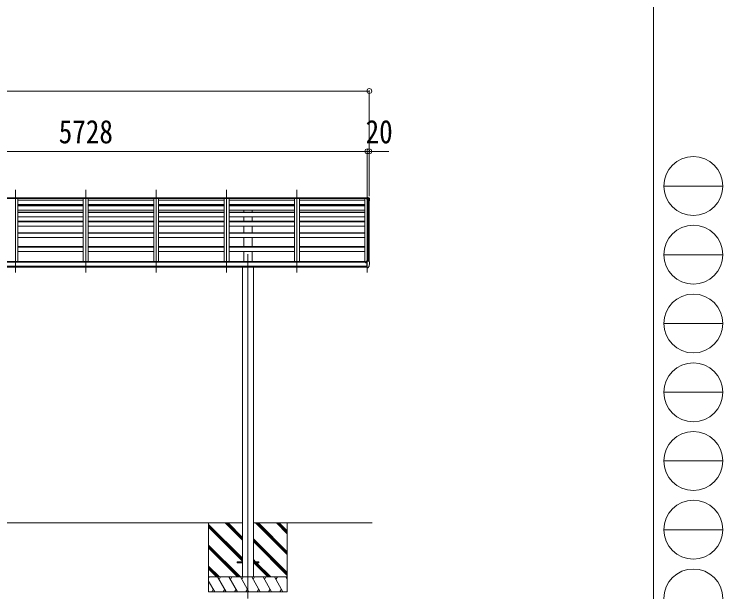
# Model space of a CAD drawing. Units: millimetres at full size. Extents: x -13976 to 14131, y -9754 to 9646.
# Drawn here: x 6922 to 14131, y -5937 to -54 of the extents above; entities that cross this region are included whole.
import ezdxf
from ezdxf.enums import TextEntityAlignment as Align

# ---------------------------------------------------------------- set-up
doc = ezdxf.new("R2010")
doc.units = ezdxf.units.MM
doc.header["$LTSCALE"] = 50
doc.header["$PDMODE"] = 32
doc.header["$PDSIZE"] = 50
for name, color, linetype, lineweight in [('0-0_0', 7, 'Continuous', 9), ('0-1_本体', 4, 'Continuous', 9), ('0-2_部品', 7, 'Continuous', 9), ('0-8_PARTS2', 2, 'Continuous', 9), ('0-A_寸法', 6, 'Continuous', 9), ('F-0_240', 7, 'Continuous', 9)]:
    doc.layers.add(name, color=color, linetype=linetype, lineweight=lineweight)
doc.styles.add('ＭＳ ゴシック', font='')
doc.styles.get('ＭＳ ゴシック').set_extended_font_data('MS Gothic')

msp = doc.modelspace()

# ---------------------------------------------------------------- linework, layer by layer
at = {"layer": '0-0_0'}
for p, q in [((9245.45, -5235.23), (6055.45, -5235.23)), ((8900.45, -5235.23), (8900.45, -5935.23)), ((9245.45, -5594.91), (8900.45, -5249.91)), ((9245.45, -5411.06), (9069.62, -5235.23)), ((9245.45, -5396.92), (9083.76, -5235.23)), ((9245.45, -5382.78), (9097.9, -5235.23)), ((10562.42, -5235.23), (9355.45, -5235.23)), ((9700.45, -5557.69), (9377.98, -5235.23)), ((9700.45, -5543.55), (9392.13, -5235.23)), ((9700.45, -5529.41), (9406.27, -5235.23)), ((9700.45, -5345.56), (9590.12, -5235.23)), ((9700.45, -5331.42), (9604.26, -5235.23)), ((9700.45, -5317.28), (9618.4, -5235.23)), ((9700.45, -5235.23), (9700.45, -5935.23)), ((9245.45, -5609.05), (8900.45, -5264.05)), ((9245.45, -5623.19), (8900.45, -5278.2)), ((9700.45, -5741.54), (9355.45, -5396.54)), ((9223.64, -5785.23), (8900.45, -5462.04)), ((9209.5, -5785.23), (8900.45, -5476.19)), ((9700.45, -5755.68), (9355.45, -5410.69)), ((9700.45, -5769.83), (9355.45, -5424.83)), ((9195.35, -5785.23), (8900.45, -5490.33)), ((9378.35, -5631.58), (9355.45, -5608.68)), ((9364.21, -5631.58), (9355.45, -5622.82)), ((9011.51, -5785.23), (8900.45, -5674.17)), ((8997.36, -5785.23), (8900.45, -5688.32)), ((9503.72, -5785.23), (9359.07, -5640.58)), ((9517.86, -5785.23), (9373.21, -5640.58)), ((9532.01, -5785.23), (9387.35, -5640.58)), ((8983.22, -5786.08), (8900.45, -5703.3)), ((8900.45, -5785.23), (9700.45, -5785.23)), ((8906.28, -5785.23), (8900.45, -5795.33)), ((8962.88, -5935.23), (8900.45, -5827.1)), ((9078.35, -5935.23), (8991.75, -5785.23)), ((9021.75, -5785.23), (9006.75, -5811.21)), ((9193.82, -5935.23), (9107.22, -5785.23)), ((9122.22, -5811.21), (9137.22, -5785.23)), ((9309.29, -5935.23), (9222.69, -5785.23)), ((9237.69, -5811.21), (9252.69, -5785.23)), ((9424.76, -5935.23), (9338.16, -5785.23)), ((9353.16, -5811.21), (9368.16, -5785.23)), ((9540.23, -5935.23), (9453.63, -5785.23)), ((9468.63, -5811.22), (9483.63, -5785.23)), ((9655.7, -5935.23), (9569.1, -5785.23)), ((9584.1, -5811.21), (9599.1, -5785.23)), ((9700.45, -5812.74), (9684.57, -5785.23)), ((8947.88, -5909.25), (8932.88, -5935.23)), ((9063.35, -5909.25), (9048.35, -5935.23)), ((9178.82, -5909.25), (9163.82, -5935.23)), ((9294.29, -5909.25), (9279.29, -5935.23)), ((9409.76, -5909.25), (9394.76, -5935.23)), ((9525.23, -5909.25), (9510.23, -5935.23)), ((9640.7, -5909.25), (9625.7, -5935.23)), ((9700.45, -5935.23), (8900.45, -5935.23))]:
    msp.add_line(p, q, dxfattribs=at)
at = {"layer": '0-1_本体'}
for p, q in [((4798.45, -1931.62), (10502.44, -1931.62)), ((4798.45, -1932.53), (10502.44, -1932.53)), ((10498.94, -1924.42), (4801.95, -1924.42)), ((4801.95, -1926), (10498.94, -1926)), ((6959.45, -1932.53), (6959.45, -2572.32)), ((7625.45, -1932.53), (7625.45, -2572.32)), ((7675.45, -1932.53), (7675.45, -2572.32)), ((8341.45, -1932.53), (8341.45, -2572.32)), ((8391.45, -1932.53), (8391.45, -2572.32)), ((9057.45, -1932.53), (9057.45, -2572.32)), ((9107.45, -1932.53), (9107.45, -2572.32)), ((9773.45, -1932.53), (9773.45, -2572.32)), ((9823.45, -1932.53), (9823.45, -2572.32)), ((10489.45, -1932.53), (10489.45, -2578.73)), ((10524.75, -2568.92), (10524.75, -1934.09)), ((10525.45, -1934.09), (10525.45, -2568.92)), ((10533.5, -1934.51), (10525.66, -1934.1)), ((10534.44, -1935.35), (10534.45, -2575.47)), ((6959.45, -1947.73), (7625.45, -1947.73)), ((6959.45, -1991.26), (7625.45, -1991.26)), ((6959.45, -1992.33), (7625.45, -1992.33)), ((6959.45, -1993.64), (7625.45, -1993.64)), ((7625.45, -2002.47), (6959.45, -2002.47)), ((6959.45, -2005.05), (7625.45, -2005.05)), ((7675.45, -1947.73), (8341.45, -1947.73)), ((7675.45, -1991.26), (8341.45, -1991.26)), ((7675.45, -1992.33), (8341.45, -1992.33)), ((7675.45, -1993.64), (8341.45, -1993.64)), ((8341.45, -2002.47), (7675.45, -2002.47)), ((7675.45, -2005.05), (8341.45, -2005.05)), ((8391.45, -1947.73), (9057.45, -1947.73)), ((8391.45, -1991.26), (9057.45, -1991.26)), ((8391.45, -1992.33), (9057.45, -1992.33)), ((8391.45, -1993.64), (9057.45, -1993.64)), ((9057.45, -2002.47), (8391.45, -2002.47)), ((8391.45, -2005.05), (9057.45, -2005.05)), ((9107.45, -1947.73), (9773.45, -1947.73)), ((9107.45, -1991.26), (9773.45, -1991.26)), ((9107.45, -1992.33), (9773.45, -1992.33)), ((9107.45, -1993.64), (9773.45, -1993.64)), ((9773.45, -2002.47), (9107.45, -2002.47)), ((9107.45, -2005.05), (9773.45, -2005.05)), ((9257.95, -2002.47), (9257.95, -1993.64)), ((9342.95, -2002.47), (9342.95, -1993.64)), ((9823.45, -1947.73), (10489.45, -1947.73)), ((9823.45, -1991.26), (10489.45, -1991.26)), ((9823.45, -1992.33), (10489.45, -1992.33)), ((9823.45, -1993.64), (10489.45, -1993.64)), ((10489.45, -2002.47), (9823.45, -2002.47)), ((9823.45, -2005.05), (10489.45, -2005.05)), ((6959.45, -2049.79), (7625.45, -2049.79)), ((7625.45, -2070.38), (6959.45, -2070.38)), ((7625.45, -2073.95), (6959.45, -2073.95)), ((7675.45, -2049.79), (8341.45, -2049.79)), ((8341.45, -2070.38), (7675.45, -2070.38)), ((8341.45, -2073.95), (7675.45, -2073.95)), ((8391.45, -2049.79), (9057.45, -2049.79)), ((9057.45, -2070.38), (8391.45, -2070.38)), ((9057.45, -2073.95), (8391.45, -2073.95)), ((9107.45, -2049.79), (9773.45, -2049.79)), ((9773.45, -2070.38), (9107.45, -2070.38)), ((9773.45, -2073.95), (9107.45, -2073.95)), ((9257.95, -2070.38), (9257.95, -2049.79)), ((9342.95, -2070.38), (9342.95, -2049.79)), ((9823.45, -2049.79), (10489.45, -2049.79)), ((10489.45, -2070.38), (9823.45, -2070.38)), ((10489.45, -2073.95), (9823.45, -2073.95)), ((7625.45, -2118.49), (6959.45, -2118.49)), ((8341.45, -2118.49), (7675.45, -2118.49)), ((9057.45, -2118.49), (8391.45, -2118.49)), ((9773.45, -2118.49), (9107.45, -2118.49)), ((9257.95, -2162.94), (9257.95, -2118.49)), ((9342.95, -2162.94), (9342.95, -2118.49)), ((10489.45, -2118.49), (9823.45, -2118.49)), ((7625.45, -2162.94), (6959.45, -2162.94)), ((6959.45, -2167.6), (7625.45, -2167.6)), ((7625.45, -2211.87), (6959.45, -2211.87)), ((8341.45, -2162.94), (7675.45, -2162.94)), ((7675.45, -2167.6), (8341.45, -2167.6)), ((8341.45, -2211.87), (7675.45, -2211.87)), ((9057.45, -2162.94), (8391.45, -2162.94)), ((8391.45, -2167.6), (9057.45, -2167.6)), ((9057.45, -2211.87), (8391.45, -2211.87)), ((9773.45, -2162.94), (9107.45, -2162.94)), ((9107.45, -2167.6), (9773.45, -2167.6)), ((9773.45, -2211.87), (9107.45, -2211.87)), ((9257.95, -2280.14), (9257.95, -2211.87)), ((9342.95, -2280.14), (9342.95, -2211.87)), ((10489.45, -2162.94), (9823.45, -2162.94)), ((9823.45, -2167.6), (10489.45, -2167.6)), ((10489.45, -2211.87), (9823.45, -2211.87)), ((7625.45, -2280.14), (6959.45, -2280.14)), ((7625.45, -2285.87), (6959.45, -2285.87)), ((8341.45, -2280.14), (7675.45, -2280.14)), ((8341.45, -2285.87), (7675.45, -2285.87)), ((9057.45, -2280.14), (8391.45, -2280.14)), ((9057.45, -2285.87), (8391.45, -2285.87)), ((9773.45, -2280.14), (9107.45, -2280.14)), ((9773.45, -2285.87), (9107.45, -2285.87)), ((10489.45, -2280.14), (9823.45, -2280.14)), ((10489.45, -2285.87), (9823.45, -2285.87)), ((7625.45, -2329.81), (6959.45, -2329.81)), ((8341.45, -2329.81), (7675.45, -2329.81)), ((9057.45, -2329.81), (8391.45, -2329.81)), ((9773.45, -2329.81), (9107.45, -2329.81)), ((9257.95, -2421.54), (9257.95, -2329.81)), ((9342.95, -2421.54), (9342.95, -2329.81)), ((10489.45, -2329.81), (9823.45, -2329.81)), ((7625.45, -2421.54), (6959.45, -2421.54)), ((7625.45, -2428.34), (6959.45, -2428.34)), ((8341.45, -2421.54), (7675.45, -2421.54)), ((8341.45, -2428.34), (7675.45, -2428.34)), ((9057.45, -2421.54), (8391.45, -2421.54)), ((9057.45, -2428.34), (8391.45, -2428.34)), ((9773.45, -2421.54), (9107.45, -2421.54)), ((9773.45, -2428.34), (9107.45, -2428.34)), ((10489.45, -2421.54), (9823.45, -2421.54)), ((10489.45, -2428.34), (9823.45, -2428.34)), ((7625.45, -2471.89), (6959.45, -2471.89)), ((8341.45, -2471.89), (7675.45, -2471.89)), ((9057.45, -2471.89), (8391.45, -2471.89)), ((9773.45, -2471.89), (9107.45, -2471.89)), ((9257.95, -2572.32), (9257.95, -2471.89)), ((9342.95, -2572.32), (9342.95, -2471.89)), ((10489.45, -2471.89), (9823.45, -2471.89)), ((4792.95, -2578.73), (10507.95, -2578.73)), ((4816.45, -2572.32), (10484.45, -2572.32)), ((10484.45, -2578.73), (10484.45, -2572.4)), ((10507.95, -2620.33), (4792.95, -2620.33)), ((4792.95, -2632.17), (10507.95, -2632.1)), ((9245.45, -2632.12), (9245.45, -5785.23)), ((9355.45, -2632.11), (9355.45, -5785.23))]:
    msp.add_line(p, q, dxfattribs=at)
msp.add_circle((10500.48, -2583.84), 3, dxfattribs=at)
msp.add_arc((10533.44, -1935.51), 1, 6.67014, 87, dxfattribs=at)
at = {"layer": '0-2_部品'}
for p, q in [((10498.94, -1923.29), (10514.44, -1922.35)), ((10498.94, -1923.29), (10498.94, -1924.06)), ((10498.94, -1924.06), (10498.94, -1924.79)), ((10498.94, -1925.18), (10514.44, -1924.36)), ((10498.94, -1924.79), (10498.94, -1925.18)), ((10498.94, -1925.18), (10498.94, -1927.58)), ((10498.94, -1927.58), (10502.44, -1927.4)), ((10498.94, -1928.88), (10498.94, -1927.58)), ((10498.94, -1928.88), (10502.44, -1928.88)), ((10525.55, -1932.59), (10502.44, -1931.19)), ((10502.44, -1931.19), (10502.44, -1934.09)), ((10525.51, -1934.09), (10502.44, -1934.09)), ((10514.44, -1922.35), (10518.48, -1922.59)), ((10514.44, -1923.12), (10514.44, -1922.35)), ((10514.44, -1922.35), (10514.44, -1923.12)), ((10514.44, -1923.12), (10514.44, -1923.84)), ((10514.44, -1926.76), (10514.44, -1924.36)), ((10530.24, -1925.2), (10514.44, -1924.36)), ((10524.41, -1922.95), (10530.66, -1923.34)), ((10533.52, -1934.51), (10525.51, -1934.09)), ((10525.55, -1931.93), (10533.6, -1932.32)), ((10525.55, -1932.59), (10533.6, -1933.01)), ((10530.1, -1924.07), (10530.1, -1924.8)), ((10530.24, -1925.2), (10534.66, -1932.61)), ((10531.42, -1923.76), (10535.9, -1930.19)), ((10534.94, -1936.68), (10534.94, -1936)), ((10535.9, -1930.19), (10535.9, -1933.71)), ((10536.44, -1931.91), (10536.44, -1936)), ((10536.44, -1936.68), (10536.44, -1936)), ((10497.95, -2574.77), (10497.95, -2578.73)), ((10512.95, -2573.61), (10498.95, -2573.66)), ((10502.45, -2573.65), (10502.45, -2571.75)), ((10502.95, -2583.84), (10502.65, -2583.84)), ((10503.48, -2583.84), (10502.95, -2583.84)), ((10503.27, -2571.34), (10512.95, -2570.62)), ((10507.95, -2578.65), (10514.45, -2578.26)), ((10512.95, -2569.84), (10514.45, -2569.84)), ((10512.95, -2569.84), (10512.95, -2576.01)), ((10514.45, -2637.42), (10514.45, -2568.92)), ((10529.54, -2569.49), (10533.61, -2575.3)), ((10536.45, -2578.29), (10536.45, -2578.92)), ((10507.95, -2634.22), (10513.45, -2634.22)), ((10513.95, -2635.22), (10513.45, -2634.22)), ((10514.45, -2635.22), (10513.95, -2635.22)), ((10515.95, -2637.33), (10514.45, -2637.42)), ((10515.95, -2637.33), (10519.66, -2637.1)), ((10522.07, -2635.61), (10531.82, -2620.23))]:
    msp.add_line(p, q, dxfattribs=at)
at = {"layer": '0-2_部品', "color": 4}
for p, q in [((9190.65, -5631.58), (9190.65, -5640.58)), ((9245.45, -5631.58), (9190.65, -5631.58)), ((9245.45, -5640.58), (9190.65, -5640.58)), ((9410.25, -5631.58), (9355.45, -5631.58)), ((9410.25, -5640.58), (9355.45, -5640.58)), ((9410.25, -5631.58), (9410.25, -5640.58))]:
    msp.add_line(p, q, dxfattribs=at)
at = {"layer": '0-2_部品'}
for points in [[(10514.44, -1926.76), (10502.44, -1927.18), (10502.44, -1930.55)], [(10525.55, -1931.93), (10502.44, -1930.55), (10502.44, -1931.19)], [(10514.44, -1924.36), (10514.44, -1923.84), (10514.44, -1923.12)], [(10530.66, -1923.34), (10530.54, -1923.34), (10530.2, -1923.56), (10530.1, -1924.07)], [(10530.1, -1924.8), (10530.16, -1925.01), (10530.24, -1925.2)], [(10497.95, -2582.22), (10497.95, -2583.84), (10497.48, -2583.84)], [(10502.65, -2582.65), (10502.65, -2583.84), (10497.95, -2583.84)], [(10503.27, -2571.34), (10503.11, -2571.36), (10502.95, -2571.39), (10502.81, -2571.43), (10502.68, -2571.48), (10502.58, -2571.54), (10502.51, -2571.61), (10502.46, -2571.68), (10502.45, -2571.75)], [(10507.95, -2634.22), (10507.95, -2576.01), (10512.95, -2576.01)], [(10514.45, -2568.92), (10526.45, -2568.92), (10528.78, -2569.06)], [(10514.45, -2623.53), (10511.29, -2623.12), (10507.95, -2622.69)]]:
    msp.add_lwpolyline(points, dxfattribs=at)
for centre, radius, start, end in [((10533.88, -1719.51), 203.67, 265.66569, 267.33529), ((10530.6, -1924.34), 1, 34.92333, 86.50831), ((10533.45, -1936), 1.5, 0.10179, 87.11637), ((10533.45, -1936), 2.99, 0.10179, 87.11637), ((10335.94, -1936.33), 199.01, 355.91195, 359.99961), ((10335.94, -1936.68), 199.01, 355.91198, 359.99961), ((10335.95, -1936.68), 200.5, 351.88835, 359.99962), ((10533.18, -1935.52), 3.27, 33.61079, 63.09912), ((10500.45, -2583.84), 2.5, 28.35764, 180), ((10500.45, -2583.84), 2.5, 0, 28.35764), ((10528.72, -2570.06), 1, 35, 86.5), ((10343.96, -2578.92), 192.49, 347.8767, 359.9992), ((10533.45, -2578.29), 3, 0, 87), ((10519.47, -2634.11), 3, 273.5, 330), ((10529.22, -2618.73), 3, 330, 348.16652)]:
    msp.add_arc(centre, radius, start, end, dxfattribs=at)
for centre, major_axis, ratio, start_param, end_param in [((10533.44, -1935.87), (0.11, 3.55), 0.844901, 5.9032824, 6.268104), ((10533.44, -1931.91), (0, -3.01), 0.996195, 1.5707963, 2.1816616), ((10498.95, -2574.77), (0.02, 1.1), 0.906239, 0.0206394, 1.5914357)]:
    msp.add_ellipse(centre, major_axis=major_axis, ratio=ratio, start_param=start_param, end_param=end_param, dxfattribs=at)
at = {"layer": '0-8_PARTS2'}
for p, q in [((6934.44, -1844.45), (6934.45, -2686)), ((7650.44, -1844.45), (7650.45, -2686)), ((8366.44, -1844.45), (8366.45, -2686)), ((9082.44, -1844.45), (9082.45, -2686)), ((9798.44, -1844.45), (9798.45, -2686)), ((10514.44, -1844.45), (10514.45, -2686)), ((9300.45, -2497.2), (9300.45, -6003.23))]:
    msp.add_line(p, q, dxfattribs=at)
at = {"layer": '0-A_寸法'}
for p, q in [((-961.55, -837.45), (10534.44, -837.45)), ((10514.44, -1451.34), (4786.47, -1451.34)), ((10514.44, -1451.34), (10514.44, -1906.91)), ((10514.44, -1451.34), (10514.44, -1906.91)), ((10514.44, -1451.34), (10534.44, -1451.34)), ((10534.44, -1451.34), (10534.44, -1906.91))]:
    msp.add_line(p, q, dxfattribs=at)
msp.add_lwpolyline([(10534.44, -837.45), (10534.44, -1451.34), (10734.44, -1451.34)], dxfattribs=at)
for p in [(10534.44, -837.45), (10514.44, -1451.34), (10534.44, -1451.34)]:
    msp.add_point(p, dxfattribs=at)
at = {"layer": 'F-0_240', "color": 5}
msp.add_line((13424.24, 9645.57), (13424.24, -9754.43), dxfattribs=at)
at = {"layer": 'F-0_240', "color": 4}
for p, q in [((13531.1, -1804.43), (14131.1, -1804.43)), ((13531.1, -2504.43), (14131.1, -2504.43)), ((13531.1, -3204.43), (14131.1, -3204.43)), ((13531.1, -3904.43), (14131.1, -3904.43)), ((13531.1, -4604.43), (14131.1, -4604.43)), ((13531.1, -5304.43), (14131.1, -5304.43))]:
    msp.add_line(p, q, dxfattribs=at)
for centre in [(13831.1, -1804.43), (13831.1, -2504.43), (13831.1, -3204.43), (13831.1, -3904.43), (13831.1, -4604.43), (13831.1, -5304.43), (13831.1, -6004.43)]:
    msp.add_circle(centre, 300, dxfattribs=at)

# ---------------------------------------------------------------- texts
at = {"layer": '0-A_寸法', "color": 7, "style": 'ＭＳ ゴシック', "width": 0.85}
for s, p in [('5728', (7375.45, -1441.34)), ('20', (10496.94, -1441.34))]:
    msp.add_text(s, height=238.3, dxfattribs=at).set_placement(p, align=Align.BOTTOM_LEFT)

doc.saveas('drawing.dxf')
